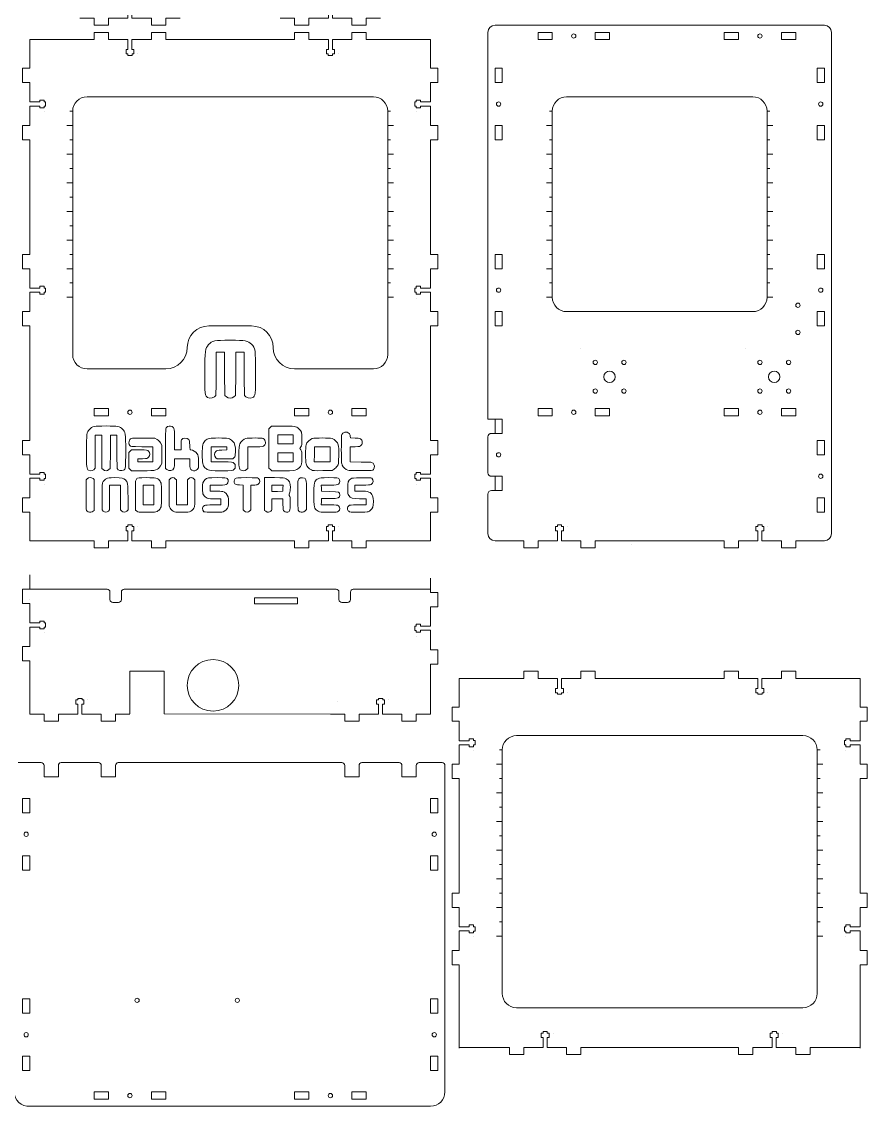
# Model space of a CAD drawing. Header units: millimetres. Extents: x -2445 to -1293, y -1870 to -500.
# Drawn here: x -2146 to -1555, y -1870 to -1113 of the extents above; entities that cross this region are included whole.
import ezdxf

# ---------------------------------------------------------------- set-up
doc = ezdxf.new("R2010")
doc.units = ezdxf.units.MM
doc.layers.get('0').update_dxf_attribs({"linetype": 'CONTINUOUS', "lineweight": 0})
doc.layers.add('Drawings', color=4, linetype='CONTINUOUS', lineweight=0)

# ---------------------------------------------------------------- blocks, each defined once
blk = doc.blocks.new('slot')
for p, q in [((5, 5), (15, 5)), ((5, 5), (5, 0)), ((5, 0), (15, 0)), ((15, 0), (15, 5)), ((45, 5), (45, 0)), ((45, 5), (55, 5)), ((55, 0), (55, 5)), ((45, 0), (55, 0))]:
    blk.add_line(p, q)
blk.add_circle((30, 2.5), 1.5)
blk = doc.blocks.new('tgrips')
for p, q in [((0, 0), (10, 0)), ((10, 5), (20, 5)), ((10, 0), (10, 5)), ((20, 5), (20, 0)), ((20, 0), (33.58, 0)), ((33.58, 0), (33.58, -7)), ((36.4, -7), (36.4, 0)), ((36.4, 0), (50, 0)), ((50, 5), (60, 5)), ((50, 0), (50, 5)), ((60, 5), (60, 0)), ((60, 0), (70, 0)), ((70, 0), (70, 0)), ((32.25, -7), (32.25, -10)), ((33.58, -7), (32.25, -7)), ((37.75, -7), (36.4, -7)), ((37.75, -7), (37.75, -10)), ((32.25, -10), (33.5, -10)), ((33.5, -10), (33.5, -11)), ((33.5, -11), (36.5, -11)), ((36.5, -10), (37.75, -10)), ((36.5, -11), (36.5, -10)), ((40.5, -10), (40.5, -10))]:
    blk.add_line(p, q)
blk = doc.blocks.new('m8 holes')
blk.add_line((-20, 20), (-20, 20))
for centre, radius in [((-10, 10), 1.5), ((10, 10), 1.5), ((0, 0), 4), ((-10, -10), 1.5), ((10, -10), 1.5)]:
    blk.add_circle(centre, radius)

msp = doc.modelspace()

# ---------------------------------------------------------------- linework, layer by layer
for p, q in [((-1820, -1120), (-1820, -1390)), ((-1585, -1115), (-1815, -1115)), ((-1580, -1470), (-1580, -1120)), ((-2140, -1125), (-2140, -1135)), ((-2105, -1125), (-2140, -1125)), ((-2035, -1125), (-1965, -1125)), ((-1895, -1125), (-1892.75, -1125)), ((-1892.75, -1125), (-1860, -1125)), ((-1860, -1125), (-1860, -1135)), ((-1735, -1125), (-1735, -1125)), ((-2100, -1165), (-1900, -1165)), ((-1765, -1165), (-1635, -1165)), ((-2110, -1345), (-2110, -1175)), ((-1890, -1175), (-1890, -1345)), ((-1775, -1305), (-1775, -1175)), ((-1625, -1175), (-1625, -1305)), ((-2140, -1205), (-2140, -1265)), ((-1860, -1205), (-1860, -1265)), ((-1765, -1315), (-1635, -1315)), ((-2015, -1325), (-1985, -1325)), ((-2140, -1335), (-2140, -1395)), ((-2030, -1340), (-2030, -1340)), ((-1970, -1340), (-1970, -1340)), ((-1860, -1335), (-1860, -1335)), ((-1860, -1395), (-1860, -1335)), ((-2100, -1355), (-2045, -1355)), ((-1955, -1355), (-1900, -1355)), ((-1815, -1390), (-1820, -1390)), ((-1815, -1400), (-1817.5, -1400)), ((-1820, -1402.5), (-1820, -1427.5)), ((-1815, -1430), (-1817.5, -1430)), ((-1820, -1442.5), (-1820, -1470)), ((-1815, -1440), (-1817.5, -1440)), ((-2140, -1465), (-2140, -1475)), ((-1860, -1465), (-1860, -1475)), ((-2105, -1475), (-2140, -1475)), ((-1965, -1475), (-2035, -1475)), ((-1860, -1475), (-1895, -1475)), ((-1805, -1475), (-1815, -1475)), ((-1735, -1475), (-1735, -1475)), ((-1665, -1475), (-1735, -1475)), ((-1585, -1475), (-1595, -1475)), ((-1719.37, -1477.48), (-1719.37, -1477.48)), ((-2140, -1508.87), (-2086, -1508.87)), ((-2084, -1516.12), (-2084, -1510.87)), ((-2076, -1510.87), (-2076, -1516.12)), ((-2074, -1508.87), (-1926, -1508.87)), ((-1983, -1519), (-1983, -1515)), ((-1983, -1515), (-1953, -1515)), ((-1953, -1515), (-1953, -1519)), ((-1924, -1516.12), (-1924, -1510.87)), ((-1916, -1510.87), (-1916, -1516.12)), ((-1914, -1508.87), (-1860, -1508.87)), ((-2140, -1516.12), (-2140, -1516.12)), ((-2078, -1518.12), (-2082, -1518.12)), ((-1953, -1519), (-1983, -1519)), ((-1918, -1518.12), (-1922, -1518.12)), ((-2070, -1566), (-2070, -1596)), ((-2070, -1566), (-2046, -1566)), ((-2046, -1566), (-2046, -1596)), ((-2140, -1568.87), (-2140, -1596.12)), ((-1860, -1571.13), (-1860, -1596.12)), ((-1840, -1571.13), (-1840, -1581.13)), ((-1817, -1571.13), (-1840, -1571.13)), ((-1805, -1571.13), (-1817, -1571.13)), ((-1735, -1571.13), (-1665, -1571.13)), ((-1595, -1571.13), (-1592.75, -1571.13)), ((-1583, -1571.13), (-1592.75, -1571.13)), ((-1583, -1571.13), (-1560, -1571.13)), ((-1560, -1571.13), (-1560, -1581.13)), ((-2025, -1580), (-2025, -1580)), ((-1560, -1583.13), (-1560, -1591.13)), ((-1925, -1587.5), (-1925, -1587.5)), ((-1930, -1596.12), (-2046, -1596)), ((-1800, -1611.12), (-1600, -1611.12)), ((-1810, -1791.13), (-1810, -1621.13)), ((-1590, -1621.13), (-1590, -1791.13)), ((-2148, -1630), (-2132, -1630)), ((-2130, -1640), (-2130, -1632)), ((-2120, -1632), (-2120, -1640)), ((-2118.13, -1630), (-2092, -1630)), ((-2090, -1640), (-2090, -1632)), ((-2080, -1632), (-2080, -1640)), ((-2078.13, -1630), (-1922, -1630)), ((-1920, -1640), (-1920, -1632)), ((-1910, -1632), (-1910, -1640)), ((-1908, -1630), (-1882, -1630)), ((-1880, -1640), (-1880, -1632)), ((-1870, -1632), (-1870, -1640)), ((-1868, -1630), (-1852, -1630)), ((-1850, -1632), (-1850, -1860)), ((-2120, -1640), (-2130, -1640)), ((-2080, -1640), (-2090, -1640)), ((-1910, -1640), (-1920, -1640)), ((-1870, -1640), (-1880, -1640)), ((-1840, -1651.13), (-1840, -1711.13)), ((-1560, -1651.13), (-1560, -1711.13)), ((-1840, -1781.13), (-1840, -1829.38)), ((-1560, -1781.13), (-1560, -1829.38)), ((-1600, -1801.13), (-1800, -1801.13)), ((-1815, -1828.88), (-1840, -1828.88)), ((-1805, -1828.88), (-1805, -1828.88)), ((-1655, -1828.88), (-1745, -1828.88)), ((-1560, -1828.88), (-1585, -1828.88)), ((-2140, -1870), (-1860, -1870))]:
    msp.add_line(p, q)
at = {"lineweight": 5}
for p, q in [((-2006.9, -1343.35), (-2009.81, -1343.35)), ((-2009.81, -1343.35), (-2009.81, -1358.14)), ((-2004, -1343.35), (-2006.9, -1343.35)), ((-2003.88, -1358.42), (-2004, -1343.35)), ((-1996, -1343.35), (-1996.12, -1358.42)), ((-1993.09, -1343.35), (-1996, -1343.35)), ((-1990.19, -1343.35), (-1993.09, -1343.35)), ((-1990.19, -1358.14), (-1990.19, -1343.35)), ((-2003.76, -1373.49), (-2003.88, -1358.42)), ((-1996.12, -1358.42), (-1996.24, -1373.49)), ((-2015.8, -1375.03), (-2015.8, -1375.03)), ((-2002.59, -1374.49), (-2003.76, -1373.49)), ((-1996.24, -1373.49), (-1997.41, -1374.49)), ((-2092, -1401.32), (-2094.25, -1401.32)), ((-2094.25, -1401.32), (-2094.25, -1412.73)), ((-2089.76, -1401.32), (-2092, -1401.32)), ((-2089.67, -1412.94), (-2089.76, -1401.32)), ((-2083.59, -1401.32), (-2083.68, -1412.94)), ((-2081.35, -1401.32), (-2083.59, -1401.32)), ((-2079.1, -1401.32), (-2081.35, -1401.32)), ((-2079.1, -1412.73), (-2079.1, -1401.32)), ((-1972.95, -1396.82), (-1972.06, -1395.93)), ((-1972.95, -1410.53), (-1972.95, -1396.82)), ((-1972.06, -1395.93), (-1971.17, -1395.03)), ((-1971.17, -1395.03), (-1963.62, -1394.94)), ((-1961.35, -1400.99), (-1966.67, -1400.99)), ((-1966.67, -1400.99), (-1966.67, -1404.21)), ((-1956.04, -1400.99), (-1961.35, -1400.99)), ((-1956.04, -1404.21), (-1956.04, -1400.99)), ((-2060.38, -1403.31), (-2052.53, -1403.41)), ((-2052.53, -1403.41), (-2051, -1404.3)), ((-2048.59, -1406.72), (-2047.69, -1408.24)), ((-2047.69, -1408.24), (-2047.69, -1414.69)), ((-2038.84, -1404.94), (-2038.83, -1411.62)), ((-2034.32, -1411.62), (-2034.32, -1408.38)), ((-1966.67, -1404.21), (-1966.67, -1407.44)), ((-1966.67, -1407.44), (-1961.35, -1407.44)), ((-1961.35, -1407.44), (-1956.04, -1407.44)), ((-1956.04, -1407.44), (-1956.04, -1404.21)), ((-1956.04, -1404.21), (-1956.04, -1404.21)), ((-1916.18, -1401.91), (-1916.01, -1403.19)), ((-1916.01, -1403.19), (-1912.64, -1403.3)), ((-2089.58, -1424.57), (-2089.67, -1412.94)), ((-2083.68, -1412.94), (-2083.78, -1424.57)), ((-2070.73, -1413.43), (-2069.86, -1412.53)), ((-2070.73, -1418.84), (-2070.73, -1413.43)), ((-2069.86, -1412.53), (-2069, -1411.62)), ((-2069, -1411.62), (-2063.4, -1411.62)), ((-2053.98, -1409.4), (-2061.74, -1409.31)), ((-2053.98, -1414.7), (-2053.98, -1409.4)), ((-2053.98, -1420), (-2053.98, -1414.7)), ((-2047.69, -1414.69), (-2047.69, -1421.13)), ((-2045.12, -1424.57), (-2045.12, -1410.56)), ((-2038.83, -1411.62), (-2036.58, -1411.62)), ((-2036.58, -1411.62), (-2034.32, -1411.62)), ((-2007.91, -1409.37), (-2013.38, -1409.37)), ((-2013.38, -1409.37), (-2013.38, -1414.69)), ((-2013.38, -1414.69), (-2013.38, -1420)), ((-2002.43, -1409.37), (-2007.91, -1409.37)), ((-2005.81, -1411.68), (-2002.43, -1411.57)), ((-2002.43, -1410.47), (-2002.43, -1409.37)), ((-2002.43, -1411.57), (-2002.43, -1410.47)), ((-1987.58, -1409.37), (-1987.67, -1416.97)), ((-1982.26, -1409.37), (-1987.58, -1409.37)), ((-1972.95, -1424.24), (-1972.95, -1410.53)), ((-1961.35, -1413.56), (-1966.67, -1413.56)), ((-1966.67, -1413.56), (-1966.67, -1416.78)), ((-1956.04, -1413.56), (-1961.35, -1413.56)), ((-1956.04, -1416.78), (-1956.04, -1413.56)), ((-1950.65, -1409.4), (-1951.39, -1410.5)), ((-1951.39, -1410.5), (-1950.63, -1411.62)), ((-1941.14, -1414.77), (-1941.23, -1420)), ((-1941.06, -1409.53), (-1941.14, -1414.77)), ((-1935.66, -1409.44), (-1941.06, -1409.53)), ((-1930.26, -1409.35), (-1935.66, -1409.44)), ((-1930.26, -1414.68), (-1930.26, -1409.35)), ((-1930.26, -1420), (-1930.26, -1414.68)), ((-1930.26, -1414.68), (-1930.26, -1414.68)), ((-1912.68, -1409.32), (-1916.09, -1409.43)), ((-1916.09, -1409.43), (-1916.09, -1414.7)), ((-1916.09, -1414.7), (-1916.09, -1419.97)), ((-2070.73, -1424.24), (-2070.73, -1418.84)), ((-2061.2, -1417.69), (-2064.61, -1417.8)), ((-2064.61, -1417.8), (-2064.61, -1418.9)), ((-2064.61, -1418.9), (-2064.61, -1420)), ((-2064.61, -1420), (-2059.29, -1420)), ((-2059.29, -1420), (-2053.98, -1420)), ((-2047.69, -1421.13), (-2048.58, -1422.64)), ((-2033.52, -1417.75), (-2038.83, -1417.75)), ((-2038.83, -1417.75), (-2038.83, -1420.49)), ((-2028.2, -1417.75), (-2033.52, -1417.75)), ((-2028.2, -1420.79), (-2028.2, -1417.75)), ((-2022.13, -1419.89), (-2022.02, -1424.18)), ((-2013.38, -1420), (-2005.83, -1420)), ((-2009.18, -1417.91), (-2010.03, -1417.05)), ((-2003.72, -1417.91), (-2009.18, -1417.91)), ((-1998.26, -1417.91), (-2003.72, -1417.91)), ((-1997.36, -1417.01), (-1998.26, -1417.91)), ((-1987.67, -1416.97), (-1987.77, -1424.57)), ((-1966.67, -1416.78), (-1966.67, -1420)), ((-1966.67, -1420), (-1961.35, -1420)), ((-1961.35, -1420), (-1956.04, -1420)), ((-1956.04, -1420), (-1956.04, -1416.78)), ((-1956.04, -1416.78), (-1956.04, -1416.78)), ((-1941.23, -1420), (-1935.75, -1420)), ((-1935.75, -1420), (-1930.26, -1420)), ((-1916.09, -1419.97), (-1908.54, -1420.06)), ((-2098.87, -1425.76), (-2098.87, -1425.76)), ((-2095.74, -1431.62), (-2094.89, -1432.29)), ((-2088.67, -1425.34), (-2089.58, -1424.57)), ((-2083.78, -1424.57), (-2084.68, -1425.34)), ((-2069.79, -1425.18), (-2070.73, -1424.24)), ((-2068.85, -1426.12), (-2069.79, -1425.18)), ((-2069.79, -1425.18), (-2069.79, -1425.18)), ((-2061.14, -1426.12), (-2068.85, -1426.12)), ((-2044.21, -1425.34), (-2045.12, -1424.57)), ((-2044.21, -1425.34), (-2044.21, -1425.34)), ((-2022.02, -1424.18), (-2022.99, -1425.15)), ((-2015.48, -1425.51), (-2015.48, -1425.51)), ((-1992.44, -1425.71), (-1992.44, -1425.71)), ((-1987.77, -1424.57), (-1988.67, -1425.35)), ((-1976.01, -1442.37), (-1976.01, -1430.95)), ((-1976.01, -1430.95), (-1969.14, -1430.95)), ((-1971.9, -1425.18), (-1972.95, -1424.24)), ((-1970.85, -1426.12), (-1971.9, -1425.18)), ((-1971.9, -1425.18), (-1971.9, -1425.18)), ((-1963.02, -1426.12), (-1970.85, -1426.12)), ((-1943.31, -1425.53), (-1943.31, -1425.53)), ((-1928.76, -1425.96), (-1935.39, -1426.05)), ((-1927.42, -1425.07), (-1928.76, -1425.96)), ((-1917.86, -1425.74), (-1917.86, -1425.74)), ((-2100.69, -1432.54), (-2099.9, -1431.75)), ((-2100.69, -1442.88), (-2100.69, -1432.54)), ((-2094.89, -1432.29), (-2094.89, -1443.04)), ((-2080.39, -1436.11), (-2084.26, -1436.11)), ((-2084.26, -1436.11), (-2084.26, -1444.82)), ((-2076.53, -1436.11), (-2080.39, -1436.11)), ((-2076.53, -1444.82), (-2076.53, -1436.11)), ((-2057.04, -1436.11), (-2060.74, -1436.11)), ((-2060.74, -1436.11), (-2060.74, -1443.04)), ((-2053.33, -1436.11), (-2057.04, -1436.11)), ((-2053.33, -1443.04), (-2053.33, -1436.11)), ((-2042.7, -1432.54), (-2041.91, -1431.75)), ((-2042.7, -1441.68), (-2042.7, -1432.54)), ((-2038.34, -1431.75), (-2037.55, -1432.54)), ((-2037.55, -1432.54), (-2037.55, -1441.25)), ((-2029.81, -1432.54), (-2029.02, -1431.75)), ((-2029.81, -1441.25), (-2029.81, -1432.54)), ((-2025.45, -1431.75), (-2024.66, -1432.54)), ((-2024.66, -1432.54), (-2024.66, -1441.66)), ((-2008.57, -1436.11), (-2014.03, -1436.11)), ((-2014.03, -1436.11), (-2014.03, -1438.2)), ((-2014.03, -1438.2), (-2014.03, -1440.3)), ((-1990.83, -1436.18), (-1993.44, -1436.06)), ((-1990.83, -1444.86), (-1990.83, -1436.18)), ((-1983.6, -1436.11), (-1985.68, -1436.11)), ((-1985.68, -1436.11), (-1985.68, -1444.82)), ((-1966.98, -1436.11), (-1970.86, -1436.11)), ((-1970.86, -1436.11), (-1970.86, -1438.37)), ((-1970.86, -1438.37), (-1970.86, -1440.64)), ((-1963.1, -1436.11), (-1966.98, -1436.11)), ((-1963.29, -1440.46), (-1963.19, -1438.28)), ((-1963.19, -1438.28), (-1963.1, -1436.11)), ((-1963.19, -1438.28), (-1963.19, -1438.28)), ((-1930.8, -1436.11), (-1936.41, -1436.11)), ((-1936.41, -1436.11), (-1936.32, -1438.28)), ((-1936.32, -1438.28), (-1936.22, -1440.46)), ((-1907.57, -1436.11), (-1912.87, -1436.11)), ((-1912.87, -1436.11), (-1912.87, -1438.2)), ((-1912.87, -1438.2), (-1912.87, -1440.3)), ((-2094.89, -1443.04), (-2094.89, -1453.78)), ((-2089.41, -1453.54), (-2089.41, -1444.26)), ((-2084.26, -1444.82), (-2084.26, -1453.54)), ((-2076.53, -1453.54), (-2076.53, -1444.82)), ((-2071.37, -1444.49), (-2071.37, -1453.54)), ((-2066.06, -1453.56), (-2066.16, -1443.95)), ((-2060.74, -1443.04), (-2060.74, -1449.96)), ((-2053.33, -1449.96), (-2053.33, -1443.04)), ((-2053.33, -1443.04), (-2053.33, -1443.04)), ((-2037.55, -1441.25), (-2037.55, -1449.96)), ((-2029.81, -1449.96), (-2029.81, -1441.25)), ((-2014.03, -1440.3), (-2010.24, -1440.3)), ((-2006.62, -1445.77), (-2010.24, -1445.77)), ((-2006.62, -1447.87), (-2006.62, -1445.77)), ((-1990.83, -1453.54), (-1990.83, -1444.86)), ((-1985.68, -1444.82), (-1985.68, -1453.54)), ((-1976.01, -1453.78), (-1976.01, -1442.37)), ((-1970.86, -1440.64), (-1967.07, -1440.55)), ((-1966.99, -1445.77), (-1970.86, -1445.77)), ((-1970.86, -1445.77), (-1970.86, -1449.65)), ((-1967.07, -1440.55), (-1963.29, -1440.46)), ((-1963.12, -1445.77), (-1966.99, -1445.77)), ((-1963.12, -1449.65), (-1963.12, -1445.77)), ((-1946.69, -1443.24), (-1946.69, -1453.23)), ((-1936.22, -1445.61), (-1936.32, -1447.79)), ((-1936.22, -1440.46), (-1930.32, -1440.62)), ((-1930.44, -1445.53), (-1936.22, -1445.61)), ((-1912.87, -1440.3), (-1908.92, -1440.31)), ((-1905.13, -1445.85), (-1909.73, -1445.73)), ((-1905.13, -1447.9), (-1905.13, -1445.85)), ((-2094.89, -1453.78), (-2095.74, -1454.45)), ((-2088.62, -1454.33), (-2089.41, -1453.54)), ((-2088.62, -1454.33), (-2088.62, -1454.33)), ((-2084.26, -1453.54), (-2085.05, -1454.33)), ((-2075.74, -1454.33), (-2076.53, -1453.54)), ((-2071.37, -1453.54), (-2072.16, -1454.33)), ((-2065.15, -1454.34), (-2066.06, -1453.56)), ((-2065.15, -1454.34), (-2065.15, -1454.34)), ((-2060.74, -1449.96), (-2057.04, -1449.96)), ((-2057.04, -1449.96), (-2053.33, -1449.96)), ((-2039.81, -1454.38), (-2039.81, -1454.38)), ((-2037.55, -1449.96), (-2033.68, -1449.96)), ((-2033.68, -1449.96), (-2029.81, -1449.96)), ((-2011.92, -1449.96), (-2006.62, -1449.96)), ((-2006.62, -1449.96), (-2006.62, -1447.87)), ((-1990.04, -1454.33), (-1990.83, -1453.54)), ((-1990.04, -1454.33), (-1990.04, -1454.33)), ((-1985.68, -1453.54), (-1986.47, -1454.33)), ((-1975.16, -1454.45), (-1976.01, -1453.78)), ((-1946.69, -1453.23), (-1947.64, -1454.18)), ((-1938.65, -1454.38), (-1938.65, -1454.38)), ((-1936.32, -1447.79), (-1936.41, -1449.96)), ((-1936.41, -1449.96), (-1930.8, -1449.96)), ((-1910.73, -1449.96), (-1905.13, -1449.96)), ((-1905.13, -1449.96), (-1905.13, -1447.9)), ((-2099.3, -1454.79), (-2099.3, -1454.79)), ((-2018.3, -1454.71), (-2018.3, -1454.71)), ((-1975.16, -1454.45), (-1975.16, -1454.45)), ((-1951.41, -1454.74), (-1951.41, -1454.74)), ((-1917.17, -1454.45), (-1917.17, -1454.45))]:
    msp.add_line(p, q, dxfattribs=at)
for centre, radius in [((-1603.5, -1310.5), 1.5), ((-1603.5, -1329.5), 1.5), ((-2012, -1576), 18), ((-2065, -1796), 1.5), ((-1995, -1796), 1.5)]:
    msp.add_circle(centre, radius)
for centre, radius, start, end in [((-1815, -1120), 5, 90, 180), ((-1585, -1120), 5, 0, 90), ((-2100, -1175), 10, 90, 180), ((-1900, -1175), 10, 0, 90), ((-1765, -1175), 10, 90, 180), ((-1635, -1175), 10, 0, 90), ((-1765, -1305), 10, 180, 270), ((-1635, -1305), 10, 270, 0), ((-2015, -1340), 15, 90, 180), ((-1985, -1340), 15, 0, 90), ((-2045, -1340), 15, 270, 0), ((-1955, -1340), 15, 180, 270), ((-2100, -1345), 10, 180, 270), ((-1900, -1345), 10, 270, 0), ((-1817.5, -1402.5), 2.5, 90, 180), ((-1817.5, -1427.5), 2.5, 180, 270), ((-1817.5, -1442.5), 2.5, 90, 180), ((-1815, -1470), 5, 180, 270), ((-1585, -1470), 5, 270, 0), ((-2086, -1510.87), 2, 0, 90), ((-2074, -1510.87), 2, 90, 180), ((-1926, -1510.87), 2, 0, 90), ((-1914, -1510.87), 2, 90, 180), ((-2082, -1516.12), 2, 180, 270), ((-2078, -1516.12), 2, 270, 0), ((-1922, -1516.12), 2, 180, 270), ((-1918, -1516.12), 2, 270, 0), ((-1800, -1621.13), 10, 90, 180.00014), ((-1600, -1621.13), 10, 0, 90), ((-2132, -1632), 2, 360, 90), ((-2118.06, -1631.94), 1.94, 91.84761, 181.84761), ((-2092, -1632), 2, 360, 90), ((-2078.06, -1631.94), 1.94, 91.84761, 181.84761), ((-1922, -1632), 2, 0, 90), ((-1908, -1632), 2, 90, 180), ((-1882, -1632), 2, 0, 90), ((-1868, -1632), 2, 90, 180), ((-1852, -1632), 2, 0, 90), ((-1800, -1791.13), 10, 180, 270), ((-1600, -1791.13), 10, 270, 0), ((-2140.5, -1859.5), 10.51, 182.72631, 272.72631), ((-1860, -1860), 10, 270, 0)]:
    msp.add_arc(centre, radius, start, end)
for points in [[(-2017.74, -1358), (-2017.74, -1342.03), (-2017.57, -1340.71), (-2015.14, -1338.07)], [(-2015.14, -1338.07), (-2012.59, -1335.31), (-2011.06, -1335), (-1999.99, -1335)], [(-1999.99, -1335), (-1989.31, -1335), (-1987.63, -1335.31), (-1985.1, -1337.79)], [(-1985.1, -1337.79), (-1982.41, -1340.42), (-1982.25, -1341.5), (-1982.25, -1357.64)], [(-2015.8, -1375.03), (-2017.57, -1374), (-2017.74, -1372.51), (-2017.74, -1358)], [(-2009.81, -1358.14), (-2009.81, -1366.27), (-2009.93, -1373.23), (-2010.07, -1373.6)], [(-1989.93, -1373.6), (-1990.07, -1373.23), (-1990.19, -1366.27), (-1990.19, -1358.14)], [(-1982.25, -1357.64), (-1982.25, -1372.66), (-1982.42, -1374.05), (-1984.28, -1375.05)], [(-2010.07, -1373.6), (-2010.66, -1375.14), (-2014.12, -1376), (-2015.8, -1375.03)], [(-1997.41, -1374.49), (-1998.96, -1375.82), (-2001.04, -1375.82), (-2002.59, -1374.49)], [(-1984.28, -1375.05), (-1986.03, -1375.99), (-1989.34, -1375.14), (-1989.93, -1373.6)], [(-2100.37, -1412.62), (-2100.37, -1400.3), (-2100.23, -1399.28), (-2098.36, -1397.24)], [(-2098.36, -1397.24), (-2096.39, -1395.11), (-2095.21, -1394.87), (-2086.67, -1394.87)], [(-2086.67, -1394.87), (-2078.43, -1394.87), (-2077.13, -1395.11), (-2075.18, -1397.02)], [(-2075.18, -1397.02), (-2073.1, -1399.05), (-2072.98, -1399.89), (-2072.98, -1412.34)], [(-2045.12, -1410.56), (-2045.12, -1397.28), (-2045.08, -1396.52), (-2044.51, -1395.88)], [(-2044.51, -1395.88), (-2043.65, -1394.93), (-2041.91, -1394.67), (-2040.59, -1395.3)], [(-2040.59, -1395.3), (-2039.05, -1396.03), (-2038.84, -1397.2), (-2038.84, -1404.94)], [(-1963.62, -1394.94), (-1955.13, -1394.83), (-1954.04, -1394.99), (-1952.19, -1396.67)], [(-1952.19, -1396.67), (-1950.19, -1398.47), (-1949.92, -1399.38), (-1949.92, -1404.14)], [(-1922.37, -1411.3), (-1922.37, -1406.08), (-1922.26, -1401.4), (-1922.12, -1400.9)], [(-1922.12, -1400.9), (-1921.61, -1399.08), (-1918.27, -1398.5), (-1916.91, -1400.01)], [(-1916.91, -1400.01), (-1916.61, -1400.34), (-1916.28, -1401.2), (-1916.18, -1401.91)], [(-2070.11, -1408.45), (-2070.8, -1407.6), (-2070.91, -1405.94), (-2070.36, -1404.73)], [(-2070.36, -1404.73), (-2069.72, -1403.33), (-2068.81, -1403.2), (-2060.38, -1403.31)], [(-2061.74, -1409.31), (-2069.45, -1409.21), (-2069.5, -1409.2), (-2070.11, -1408.45)], [(-2051, -1404.3), (-2050.02, -1404.88), (-2049.17, -1405.73), (-2048.59, -1406.72)], [(-2034.32, -1408.38), (-2034.32, -1406.6), (-2034.18, -1404.88), (-2034.01, -1404.56)], [(-2034.01, -1404.56), (-2033.24, -1403.11), (-2030.18, -1402.92), (-2028.97, -1404.25)], [(-2028.97, -1404.25), (-2028.48, -1404.8), (-2028.34, -1405.55), (-2028.25, -1408.27)], [(-2028.25, -1408.27), (-2028.15, -1411.46), (-2028.11, -1411.62), (-2027.45, -1411.63)], [(-2019.5, -1414.61), (-2019.49, -1407.94), (-2019.25, -1406.88), (-2017.37, -1405.11)], [(-2017.37, -1405.11), (-2015.71, -1403.56), (-2014.18, -1403.25), (-2008.17, -1403.25)], [(-2008.17, -1403.25), (-2001.52, -1403.25), (-2000.19, -1403.53), (-1998.37, -1405.36)], [(-1998.37, -1405.36), (-1996.69, -1407.04), (-1996.19, -1408.96), (-1996.35, -1413.15)], [(-1993.98, -1415.65), (-1993.89, -1410.14), (-1993.75, -1408.31), (-1993.36, -1407.44)], [(-1993.36, -1407.44), (-1992.69, -1405.93), (-1990.52, -1404.02), (-1989, -1403.59)], [(-1989, -1403.59), (-1987.3, -1403.12), (-1977.78, -1403.14), (-1976.88, -1403.62)], [(-1976.16, -1408.58), (-1976.93, -1409.35), (-1977.05, -1409.37), (-1982.26, -1409.37)], [(-1976.88, -1403.62), (-1975.77, -1404.21), (-1975.39, -1404.91), (-1975.38, -1406.4)], [(-1975.38, -1406.4), (-1975.37, -1407.45), (-1975.56, -1407.98), (-1976.16, -1408.58)], [(-1949.92, -1404.14), (-1949.92, -1407.96), (-1949.98, -1408.41), (-1950.65, -1409.4)], [(-1947, -1421.38), (-1947.44, -1419.79), (-1947.43, -1409.57), (-1946.99, -1407.97)], [(-1946.99, -1407.97), (-1946.54, -1406.34), (-1944.33, -1404.15), (-1942.63, -1403.64)], [(-1942.63, -1403.64), (-1940.85, -1403.11), (-1930.64, -1403.11), (-1928.85, -1403.64)], [(-1928.85, -1403.64), (-1927.04, -1404.18), (-1925.02, -1406.27), (-1924.5, -1408.12)], [(-1924.5, -1408.12), (-1924.21, -1409.13), (-1924.12, -1411.4), (-1924.2, -1415.54)], [(-1908.49, -1408.3), (-1909.23, -1409.17), (-1909.4, -1409.21), (-1912.68, -1409.32)], [(-1912.64, -1403.3), (-1909.4, -1403.4), (-1909.23, -1403.45), (-1908.49, -1404.31)], [(-1908.49, -1404.31), (-1908, -1404.88), (-1907.71, -1405.62), (-1907.71, -1406.31)], [(-1907.71, -1406.31), (-1907.71, -1407), (-1908, -1407.73), (-1908.49, -1408.3)], [(-2098.87, -1425.76), (-2100.24, -1424.96), (-2100.37, -1423.81), (-2100.37, -1412.62)], [(-2094.25, -1412.73), (-2094.25, -1419), (-2094.34, -1424.37), (-2094.45, -1424.66)], [(-2078.9, -1424.66), (-2079.01, -1424.37), (-2079.1, -1419), (-2079.1, -1412.73)], [(-2072.98, -1412.34), (-2072.98, -1423.93), (-2073.11, -1425), (-2074.55, -1425.77)], [(-2063.4, -1411.62), (-2057.9, -1411.62), (-2057.8, -1411.64), (-2057.02, -1412.42)], [(-2057.02, -1412.42), (-2055.94, -1413.5), (-2055.94, -1415.43), (-2057.01, -1416.68)], [(-2027.45, -1411.63), (-2026.05, -1411.65), (-2024.07, -1412.84), (-2023.15, -1414.23)], [(-2023.15, -1414.23), (-2022.29, -1415.53), (-2022.24, -1415.82), (-2022.13, -1419.89)], [(-2017.63, -1423.99), (-2019.31, -1422.21), (-2019.5, -1421.2), (-2019.5, -1414.61)], [(-2010.03, -1417.05), (-2011.26, -1415.83), (-2011.28, -1413.88), (-2010.07, -1412.67)], [(-2010.07, -1412.67), (-2009.23, -1411.84), (-2008.99, -1411.78), (-2005.81, -1411.68)], [(-1996.35, -1413.15), (-1996.46, -1415.89), (-1996.54, -1416.19), (-1997.36, -1417.01)], [(-1992.44, -1425.71), (-1993.88, -1424.98), (-1994.11, -1423.48), (-1993.98, -1415.65)], [(-1950.63, -1411.62), (-1949.91, -1412.7), (-1949.88, -1412.96), (-1949.97, -1417.29)], [(-1924.2, -1415.54), (-1924.3, -1421.43), (-1924.31, -1421.52), (-1925.19, -1422.84)], [(-1921.68, -1422.29), (-1922.34, -1420.88), (-1922.37, -1420.32), (-1922.37, -1411.3)], [(-2057.01, -1416.68), (-2057.75, -1417.55), (-2057.92, -1417.59), (-2061.2, -1417.69)], [(-2048.58, -1422.64), (-2050.45, -1425.82), (-2051.53, -1426.12), (-2061.14, -1426.12)], [(-2038.83, -1420.49), (-2038.83, -1422.17), (-2039.02, -1423.68), (-2039.3, -1424.36)], [(-2026.7, -1425.76), (-2027.88, -1425.23), (-2028.2, -1424.15), (-2028.2, -1420.79)], [(-2015.48, -1425.51), (-2016.19, -1425.18), (-2017.16, -1424.5), (-2017.63, -1423.99)], [(-2005.83, -1420), (-1998.31, -1420), (-1998.27, -1420), (-1997.37, -1420.78)], [(-1997.37, -1420.78), (-1996.62, -1421.42), (-1996.47, -1421.81), (-1996.47, -1423.06)], [(-1996.47, -1423.06), (-1996.47, -1424.31), (-1996.62, -1424.7), (-1997.37, -1425.34)], [(-1951, -1423.16), (-1951.57, -1423.99), (-1952.54, -1424.8), (-1953.56, -1425.31)], [(-1949.97, -1417.29), (-1950.07, -1421.68), (-1950.11, -1421.87), (-1951, -1423.16)], [(-1943.31, -1425.53), (-1944.94, -1424.78), (-1946.56, -1422.96), (-1947, -1421.38)], [(-1925.19, -1422.84), (-1925.68, -1423.58), (-1926.68, -1424.58), (-1927.42, -1425.07)], [(-1917.86, -1425.74), (-1919.51, -1425.15), (-1920.97, -1423.84), (-1921.68, -1422.29)], [(-1908.54, -1420.06), (-1901.06, -1420.16), (-1900.99, -1420.17), (-1900.17, -1420.94)], [(-1900.17, -1420.94), (-1899.12, -1421.93), (-1899.01, -1424.04), (-1899.95, -1425.2)], [(-2099.9, -1431.75), (-2098.88, -1430.73), (-2096.95, -1430.67), (-2095.74, -1431.62)], [(-2094.45, -1424.66), (-2094.9, -1425.85), (-2097.57, -1426.51), (-2098.87, -1425.76)], [(-2084.68, -1425.34), (-2085.88, -1426.37), (-2087.48, -1426.37), (-2088.67, -1425.34)], [(-2086.54, -1431.7), (-2085.25, -1431.02), (-2084.72, -1430.95), (-2080.52, -1430.95)], [(-2080.52, -1430.95), (-2075.59, -1430.95), (-2074.63, -1431.16), (-2073.19, -1432.51)], [(-2074.55, -1425.77), (-2075.9, -1426.5), (-2078.45, -1425.84), (-2078.9, -1424.66)], [(-2066.06, -1433.29), (-2065.95, -1432.71), (-2065.56, -1431.95), (-2065.18, -1431.6)], [(-2065.18, -1431.6), (-2064.54, -1431), (-2064.04, -1430.95), (-2058.42, -1430.95)], [(-2058.42, -1430.95), (-2051.7, -1430.95), (-2050.83, -1431.14), (-2049.38, -1432.85)], [(-2039.3, -1424.36), (-2040.08, -1426.22), (-2042.61, -1426.72), (-2044.21, -1425.34)], [(-2041.91, -1431.75), (-2041.41, -1431.25), (-2040.75, -1430.95), (-2040.12, -1430.95)], [(-2040.12, -1430.95), (-2039.49, -1430.95), (-2038.83, -1431.25), (-2038.34, -1431.75)], [(-2029.02, -1431.75), (-2028.52, -1431.25), (-2027.86, -1430.95), (-2027.24, -1430.95)], [(-2027.24, -1430.95), (-2026.61, -1430.95), (-2025.95, -1431.25), (-2025.45, -1431.75)], [(-2022.99, -1425.15), (-2024.04, -1426.2), (-2025.3, -1426.41), (-2026.7, -1425.76)], [(-2017.52, -1432.35), (-2016.21, -1431.12), (-2015.17, -1430.95), (-2008.89, -1430.95)], [(-2006.23, -1426.12), (-2013.29, -1426.11), (-2014.33, -1426.04), (-2015.48, -1425.51)], [(-2008.89, -1430.95), (-2003.44, -1430.95), (-2002.75, -1431.02), (-2002.08, -1431.56)], [(-1997.37, -1425.34), (-1998.28, -1426.12), (-1998.28, -1426.12), (-2006.23, -1426.12)], [(-2002.08, -1431.56), (-2000.98, -1432.45), (-2001.05, -1434.34), (-2002.22, -1435.35)], [(-1996.66, -1435.18), (-1997.57, -1434.06), (-1997.46, -1432.44), (-1996.43, -1431.62)], [(-1996.43, -1431.62), (-1995.62, -1430.99), (-1995.17, -1430.95), (-1988.28, -1430.95)], [(-1988.67, -1425.35), (-1989.68, -1426.21), (-1991.16, -1426.35), (-1992.44, -1425.71)], [(-1988.28, -1430.95), (-1982.37, -1430.95), (-1980.86, -1431.04), (-1980.31, -1431.43)], [(-1980.31, -1431.43), (-1978.87, -1432.44), (-1979.12, -1435.02), (-1980.72, -1435.75)], [(-1969.14, -1430.95), (-1962.58, -1430.95), (-1962.19, -1430.99), (-1960.86, -1431.7)], [(-1953.56, -1425.31), (-1955.18, -1426.11), (-1955.29, -1426.12), (-1963.02, -1426.12)], [(-1960.86, -1431.7), (-1958.76, -1432.81), (-1957.97, -1434.51), (-1957.97, -1437.94)], [(-1952.61, -1432.63), (-1952.24, -1431.25), (-1949.88, -1430.55), (-1948.19, -1431.31)], [(-1948.19, -1431.31), (-1946.78, -1431.96), (-1946.69, -1432.66), (-1946.69, -1443.24)], [(-1935.39, -1426.05), (-1941.29, -1426.12), (-1942.17, -1426.07), (-1943.31, -1425.53)], [(-1940.81, -1433.84), (-1940.28, -1432.79), (-1939.7, -1432.21), (-1938.65, -1431.68)], [(-1938.65, -1431.68), (-1937.31, -1431), (-1936.8, -1430.95), (-1931, -1430.95)], [(-1931, -1430.95), (-1925.22, -1430.95), (-1924.74, -1431), (-1924.14, -1431.6)], [(-1924.14, -1431.6), (-1923.16, -1432.58), (-1923.26, -1434.59), (-1924.35, -1435.44)], [(-1908.73, -1426.02), (-1913.89, -1426.06), (-1917.25, -1425.96), (-1917.86, -1425.74)], [(-1915.64, -1431.78), (-1914.83, -1431.17), (-1914.23, -1431.11), (-1908.31, -1431.02)], [(-1899.95, -1425.2), (-1900.57, -1425.96), (-1900.57, -1425.96), (-1908.73, -1426.02)], [(-1908.31, -1431.02), (-1902.99, -1430.93), (-1901.73, -1431), (-1901.12, -1431.4)], [(-1901.12, -1431.4), (-1899.62, -1432.38), (-1899.83, -1435), (-1901.47, -1435.75)], [(-2089.41, -1444.26), (-2089.4, -1435.26), (-2089.38, -1434.94), (-2088.68, -1433.72)], [(-2088.68, -1433.72), (-2088.24, -1432.93), (-2087.43, -1432.17), (-2086.54, -1431.7)], [(-2073.19, -1432.51), (-2071.45, -1434.13), (-2071.37, -1434.65), (-2071.37, -1444.49)], [(-2066.16, -1443.95), (-2066.21, -1438.66), (-2066.17, -1433.87), (-2066.06, -1433.29)], [(-2049.38, -1432.85), (-2048.06, -1434.43), (-2047.86, -1435.75), (-2047.86, -1443.04)], [(-2019.34, -1438.36), (-2019.33, -1434.76), (-2019.03, -1433.75), (-2017.52, -1432.35)], [(-2018.7, -1442.84), (-2019.23, -1441.93), (-2019.34, -1441.17), (-2019.34, -1438.36)], [(-2002.22, -1435.35), (-2003.08, -1436.08), (-2003.29, -1436.11), (-2008.57, -1436.11)], [(-1993.44, -1436.06), (-1995.71, -1435.96), (-1996.13, -1435.84), (-1996.66, -1435.18)], [(-1980.72, -1435.75), (-1981.16, -1435.95), (-1982.45, -1436.11), (-1983.6, -1436.11)], [(-1957.97, -1437.94), (-1957.97, -1439.63), (-1958.15, -1441.08), (-1958.46, -1441.82)], [(-1952.46, -1453.62), (-1952.84, -1452.78), (-1952.98, -1434.01), (-1952.61, -1432.63)], [(-1941.54, -1443.05), (-1941.54, -1435.63), (-1941.51, -1435.21), (-1940.81, -1433.84)], [(-1924.35, -1435.44), (-1925.13, -1436.06), (-1925.62, -1436.11), (-1930.8, -1436.11)], [(-1917.86, -1438.36), (-1917.86, -1433.85), (-1917.67, -1433.3), (-1915.64, -1431.78)], [(-1917.18, -1443.41), (-1917.79, -1442.6), (-1917.86, -1442.07), (-1917.86, -1438.36)], [(-1901.47, -1435.75), (-1901.96, -1435.97), (-1904.31, -1436.11), (-1907.57, -1436.11)], [(-2100.35, -1453.87), (-2100.57, -1453.45), (-2100.69, -1449.59), (-2100.69, -1442.88)], [(-2047.86, -1443.04), (-2047.86, -1450.32), (-2048.06, -1451.64), (-2049.38, -1453.22)], [(-2041.96, -1452.23), (-2042.68, -1450.86), (-2042.7, -1450.61), (-2042.7, -1441.68)], [(-2024.66, -1441.66), (-2024.66, -1450.49), (-2024.68, -1450.84), (-2025.38, -1452.22)], [(-2010.24, -1445.77), (-2015.7, -1445.76), (-2017.31, -1445.2), (-2018.7, -1442.84)], [(-2010.24, -1440.3), (-2008.16, -1440.3), (-2005.88, -1440.46), (-2005.18, -1440.65)], [(-2005.18, -1440.65), (-2003.55, -1441.11), (-2001.95, -1442.71), (-2001.5, -1444.34)], [(-2001.5, -1444.34), (-2001.06, -1445.92), (-2001.04, -1449.74), (-2001.46, -1451.27)], [(-1958.46, -1441.82), (-1958.91, -1442.88), (-1958.9, -1443.1), (-1958.44, -1444.08)], [(-1958.44, -1444.08), (-1958.02, -1444.95), (-1957.94, -1446.04), (-1958.03, -1449.53)], [(-1940.8, -1452.23), (-1941.51, -1450.88), (-1941.54, -1450.55), (-1941.54, -1443.05)], [(-1923.5, -1443.21), (-1923.5, -1445.29), (-1923.9, -1445.43), (-1930.44, -1445.53)], [(-1930.32, -1440.62), (-1923.69, -1440.8), (-1923.5, -1440.87), (-1923.5, -1443.21)], [(-1909.73, -1445.73), (-1914.75, -1445.6), (-1915.8, -1445.27), (-1917.18, -1443.41)], [(-1908.92, -1440.31), (-1903.43, -1440.33), (-1901.83, -1440.98), (-1900.59, -1443.68)], [(-1900.59, -1443.68), (-1899.85, -1445.28), (-1899.75, -1450.09), (-1900.42, -1451.66)], [(-2099.3, -1454.79), (-2099.69, -1454.64), (-2100.16, -1454.22), (-2100.35, -1453.87)], [(-2086.84, -1455.12), (-2087.46, -1455.12), (-2088.13, -1454.82), (-2088.62, -1454.33)], [(-2085.05, -1454.33), (-2085.55, -1454.82), (-2086.21, -1455.12), (-2086.84, -1455.12)], [(-2073.95, -1455.12), (-2074.58, -1455.12), (-2075.24, -1454.82), (-2075.74, -1454.33)], [(-2072.16, -1454.33), (-2072.66, -1454.82), (-2073.32, -1455.12), (-2073.95, -1455.12)], [(-2058.3, -1455.12), (-2064.12, -1455.12), (-2064.27, -1455.1), (-2065.15, -1454.34)], [(-2049.38, -1453.22), (-2050.82, -1454.93), (-2051.71, -1455.12), (-2058.3, -1455.12)], [(-2039.81, -1454.38), (-2040.77, -1453.87), (-2041.45, -1453.19), (-2041.96, -1452.23)], [(-2033.68, -1455.12), (-2038, -1455.12), (-2038.53, -1455.05), (-2039.81, -1454.38)], [(-2027.53, -1454.38), (-2028.82, -1455.05), (-2029.37, -1455.12), (-2033.68, -1455.12)], [(-2025.38, -1452.22), (-2025.9, -1453.23), (-2026.52, -1453.85), (-2027.53, -1454.38)], [(-2018.3, -1454.71), (-2019.73, -1453.63), (-2019.57, -1451.03), (-2018.02, -1450.33)], [(-2018.02, -1450.33), (-2017.53, -1450.1), (-2015.19, -1449.96), (-2011.92, -1449.96)], [(-2001.46, -1451.27), (-2001.82, -1452.56), (-2003.44, -1454.27), (-2004.79, -1454.78)], [(-1988.25, -1455.12), (-1988.88, -1455.12), (-1989.54, -1454.82), (-1990.04, -1454.33)], [(-1986.47, -1454.33), (-1986.97, -1454.82), (-1987.63, -1455.12), (-1988.25, -1455.12)], [(-1971.65, -1454.33), (-1972.63, -1455.3), (-1974.01, -1455.35), (-1975.16, -1454.45)], [(-1970.86, -1449.65), (-1970.86, -1453.35), (-1970.9, -1453.57), (-1971.65, -1454.33)], [(-1962.33, -1454.33), (-1963.09, -1453.57), (-1963.12, -1453.35), (-1963.12, -1449.65)], [(-1958.89, -1454.5), (-1959.95, -1455.36), (-1961.37, -1455.29), (-1962.33, -1454.33)], [(-1958.03, -1449.53), (-1958.13, -1453.66), (-1958.17, -1453.92), (-1958.89, -1454.5)], [(-1951.41, -1454.74), (-1951.79, -1454.56), (-1952.26, -1454.05), (-1952.46, -1453.62)], [(-1947.64, -1454.18), (-1948.64, -1455.18), (-1950.06, -1455.39), (-1951.41, -1454.74)], [(-1938.65, -1454.38), (-1939.61, -1453.87), (-1940.29, -1453.19), (-1940.8, -1452.23)], [(-1931.22, -1455.12), (-1936.89, -1455.12), (-1937.33, -1455.07), (-1938.65, -1454.38)], [(-1930.8, -1449.96), (-1925.62, -1449.96), (-1925.13, -1450.01), (-1924.35, -1450.63)], [(-1924.35, -1450.63), (-1923.15, -1451.57), (-1923.15, -1453.51), (-1924.35, -1454.45)], [(-1918.02, -1452.54), (-1918.02, -1451.58), (-1917.83, -1451.15), (-1917.17, -1450.63)], [(-1917.17, -1454.45), (-1917.83, -1453.93), (-1918.02, -1453.5), (-1918.02, -1452.54)], [(-1917.17, -1450.63), (-1916.39, -1450.01), (-1915.9, -1449.96), (-1910.73, -1449.96)], [(-1900.42, -1451.66), (-1900.96, -1452.92), (-1902.39, -1454.31), (-1903.62, -1454.77)], [(-2095.74, -1454.45), (-2096.62, -1455.14), (-2098.08, -1455.28), (-2099.3, -1454.79)], [(-2004.79, -1454.78), (-2006.13, -1455.28), (-2017.62, -1455.23), (-2018.3, -1454.71)], [(-1924.35, -1454.45), (-1925.14, -1455.07), (-1925.61, -1455.12), (-1931.22, -1455.12)], [(-1910.43, -1455.12), (-1915.9, -1455.12), (-1916.38, -1455.07), (-1917.17, -1454.45)], [(-1903.62, -1454.77), (-1904.15, -1454.97), (-1907.05, -1455.12), (-1910.43, -1455.12)]]:
    msp.add_open_spline(points, degree=3, dxfattribs=at)
at = {"layer": 'Drawings'}
for p, q in [((-2110, -1175), (-2112, -1175)), ((-1888, -1175), (-1890, -1175)), ((-1775, -1175), (-1777, -1175)), ((-1623, -1175), (-1625, -1175)), ((-2110, -1185), (-2114, -1185)), ((-1886, -1185), (-1890, -1185)), ((-1775, -1185), (-1779, -1185)), ((-1621, -1185), (-1625, -1185)), ((-2110, -1195), (-2112, -1195)), ((-1888, -1195), (-1890, -1195)), ((-1775, -1195), (-1777, -1195)), ((-1623, -1195), (-1625, -1195)), ((-2110, -1205), (-2114, -1205)), ((-1886, -1205), (-1890, -1205)), ((-1775, -1205), (-1779, -1205)), ((-1621, -1205), (-1625, -1205)), ((-2110, -1215), (-2112, -1215)), ((-1888, -1215), (-1890, -1215)), ((-1775, -1215), (-1777, -1215)), ((-1623, -1215), (-1625, -1215)), ((-2110, -1225), (-2114, -1225)), ((-1886, -1225), (-1890, -1225)), ((-1775, -1225), (-1779, -1225)), ((-1621, -1225), (-1625, -1225)), ((-2110, -1235), (-2112, -1235)), ((-1888, -1235), (-1890, -1235)), ((-1775, -1235), (-1777, -1235)), ((-1623, -1235), (-1625, -1235)), ((-2110, -1245), (-2114, -1245)), ((-1886, -1245), (-1890, -1245)), ((-1775, -1245), (-1779, -1245)), ((-1621, -1245), (-1625, -1245)), ((-2110, -1255), (-2112, -1255)), ((-1888, -1255), (-1890, -1255)), ((-1775, -1255), (-1777, -1255)), ((-1623, -1255), (-1625, -1255)), ((-2110, -1265), (-2114, -1265)), ((-1886, -1265), (-1890, -1265)), ((-1775, -1265), (-1779, -1265)), ((-1621, -1265), (-1625, -1265)), ((-2110, -1275), (-2112, -1275)), ((-1888, -1275), (-1890, -1275)), ((-1775, -1275), (-1777, -1275)), ((-1623, -1275), (-1625, -1275)), ((-2110, -1285), (-2114, -1285)), ((-1886, -1285), (-1890, -1285)), ((-1775, -1285), (-1779, -1285)), ((-1621, -1285), (-1625, -1285)), ((-2110, -1295), (-2112, -1295)), ((-1888, -1295), (-1890, -1295)), ((-1775, -1295), (-1777, -1295)), ((-1623, -1295), (-1625, -1295)), ((-2110, -1305), (-2114, -1305)), ((-1886, -1305), (-1890, -1305)), ((-1775, -1305), (-1779, -1305)), ((-1621, -1305), (-1625, -1305)), ((-1810, -1621.13), (-1812, -1621.13)), ((-1588, -1621.13), (-1590, -1621.13)), ((-1810, -1631.13), (-1814, -1631.13)), ((-1586, -1631.13), (-1590, -1631.13)), ((-1810, -1641.13), (-1812, -1641.13)), ((-1588, -1641.13), (-1590, -1641.13)), ((-1810, -1651.13), (-1814, -1651.13)), ((-1586, -1651.13), (-1590, -1651.13)), ((-1810, -1661.13), (-1812, -1661.13)), ((-1588, -1661.13), (-1590, -1661.13)), ((-1810, -1671.13), (-1814, -1671.13)), ((-1586, -1671.13), (-1590, -1671.13)), ((-1810, -1681.13), (-1812, -1681.13)), ((-1588, -1681.13), (-1590, -1681.13)), ((-1810, -1691.13), (-1814, -1691.13)), ((-1586, -1691.13), (-1590, -1691.13)), ((-1810, -1701.13), (-1812, -1701.13)), ((-1588, -1701.13), (-1590, -1701.13)), ((-1810, -1711.13), (-1814, -1711.13)), ((-1586, -1711.13), (-1590, -1711.13)), ((-1810, -1721.13), (-1812, -1721.13)), ((-1588, -1721.13), (-1590, -1721.13)), ((-1810, -1731.13), (-1814, -1731.13)), ((-1586, -1731.13), (-1590, -1731.13)), ((-1810, -1741.13), (-1812, -1741.13)), ((-1588, -1741.13), (-1590, -1741.13)), ((-1810, -1751.13), (-1814, -1751.13)), ((-1586, -1751.13), (-1590, -1751.13))]:
    msp.add_line(p, q, dxfattribs=at)

# ---------------------------------------------------------------- block references
at = {"yscale": -1}
for p, rotation in [((-2105, -1110), 360), ((-1965, -1110), 360), ((-2140, -1135), 270), ((-2140, -1265), 270), ((-2140, -1395), 269.9999999999987), ((-2105, -1475), 360), ((-1965, -1475), 360), ((-1805, -1475), 360), ((-1665, -1475), 360), ((-2140, -1498.88), 269.9999999999987), ((-1840, -1581.13), 270), ((-2140, -1596.12), 360), ((-1930, -1596.12), 360), ((-1840, -1711.13), 270), ((-1815, -1828.88), 360), ((-1655, -1828.88), 360)]:
    msp.add_blockref('tgrips', p, dxfattribs=dict(at, rotation=rotation))
for name, p in [('tgrips', (-2105, -1125)), ('tgrips', (-1965, -1125)), ('m8 holes', (-1735, -1360.5)), ('m8 holes', (-1620, -1360.5)), ('slot', (-2100, -1387.75)), ('slot', (-1960, -1387.75)), ('slot', (-1790, -1387.75)), ('slot', (-1660, -1387.75)), ('tgrips', (-1805, -1571.13)), ('tgrips', (-1665, -1571.13))]:
    msp.add_blockref(name, p)
for name, p, rotation in [('slot', (-1790, -1125), 360), ('slot', (-1660, -1125), 360), ('tgrips', (-1860, -1135), 270), ('slot', (-1815, -1140), 270), ('slot', (-1585, -1200), 90), ('tgrips', (-1860, -1265), 270), ('slot', (-1815, -1270), 270), ('slot', (-1585, -1330), 90), ('slot', (-1815, -1385), 270), ('tgrips', (-1860, -1395), 270), ('slot', (-1585, -1460), 90), ('tgrips', (-1860, -1501.12), 270), ('tgrips', (-1560, -1581.13), 270), ('slot', (-2145, -1650), 270), ('slot', (-1855, -1710), 90), ('tgrips', (-1560, -1711.13), 270), ('slot', (-2145, -1790), 270), ('slot', (-1855, -1850), 90), ('slot', (-2100, -1865), 360), ('slot', (-1960, -1865), 360)]:
    msp.add_blockref(name, p, dxfattribs=dict(rotation=rotation))

doc.saveas('drawing.dxf')
